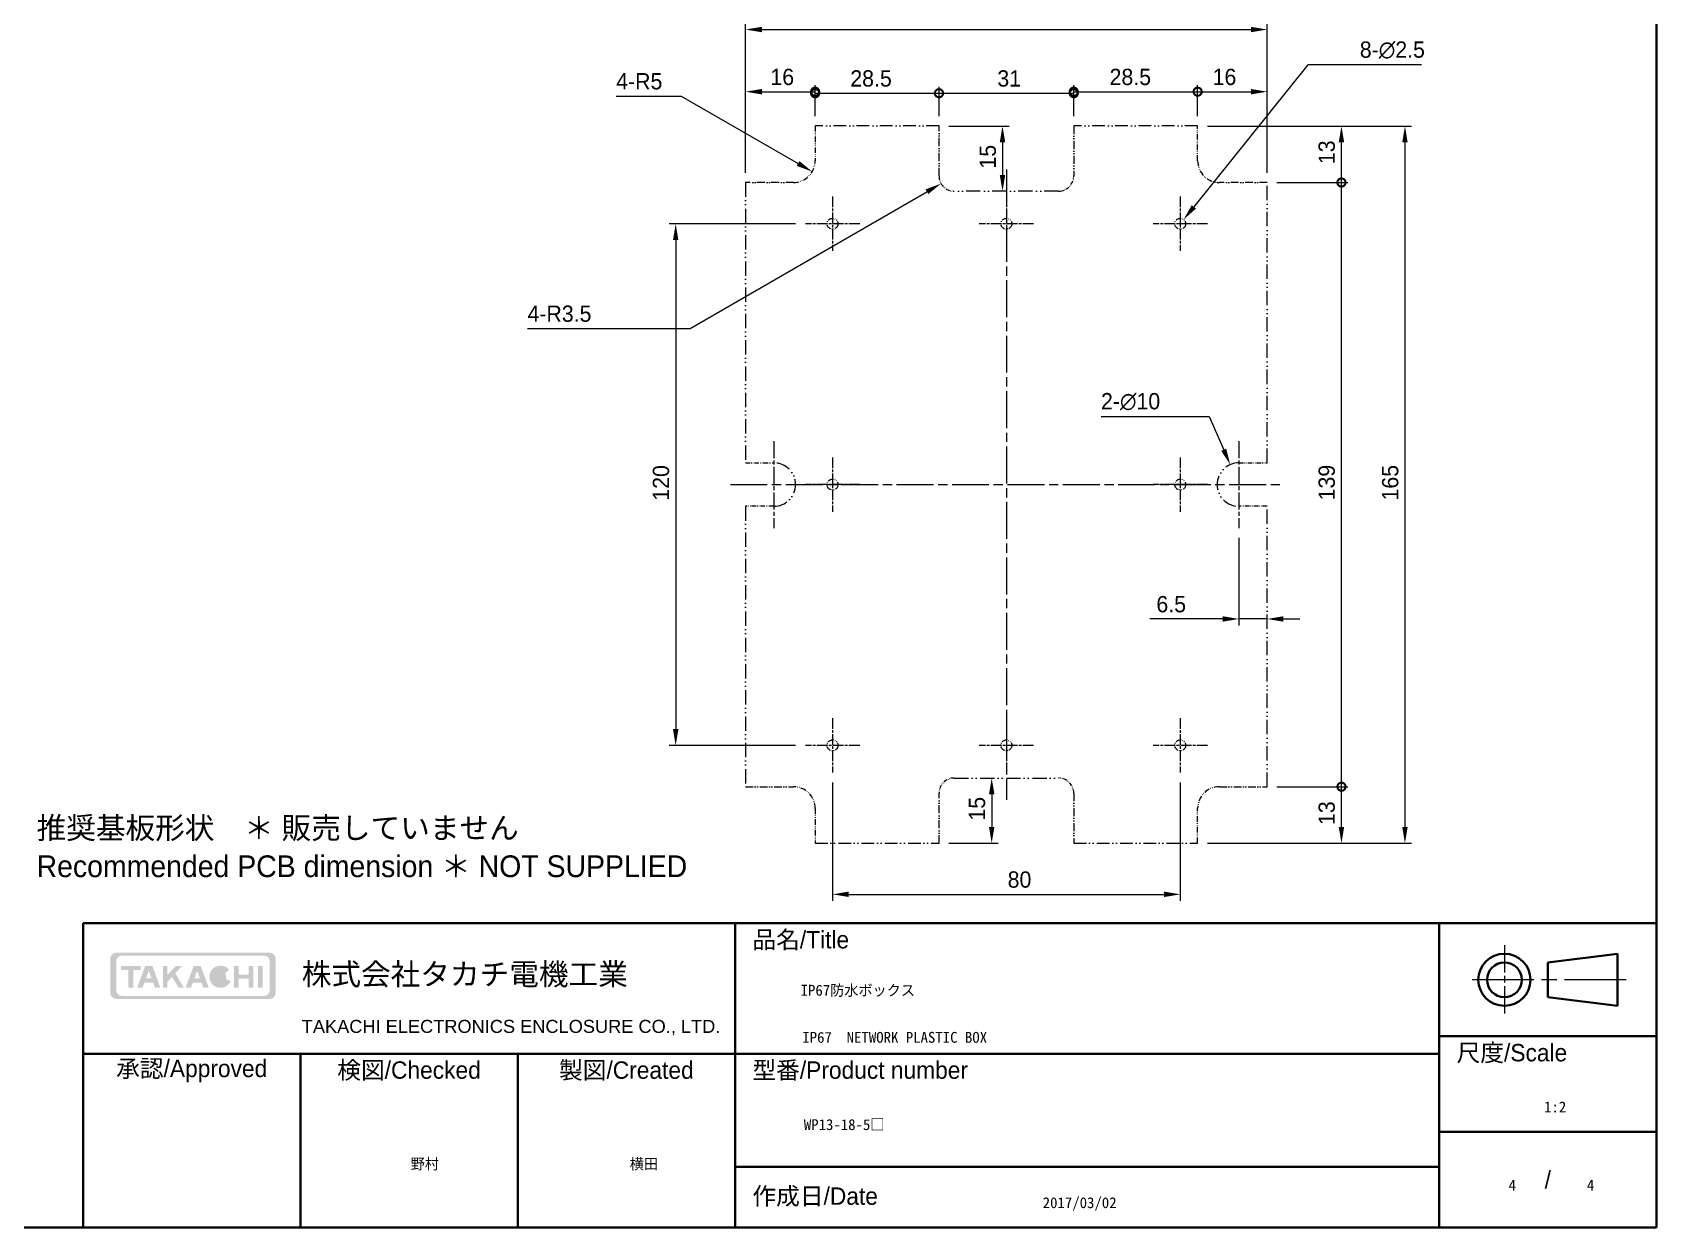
# Model space of a CAD drawing. Header units: millimetres. Extents: x 22 to 2984, y 12 to 577.
# Drawn here: x 2610.6 to 2984.2, y 12 to 286.9 of the extents above; entities that cross this region are included whole.
import ezdxf
from ezdxf.enums import TextEntityAlignment as Align

# ---------------------------------------------------------------- set-up
doc = ezdxf.new("R2018")
doc.units = ezdxf.units.MM
doc.header["$LTSCALE"] = 1.5
doc.linetypes.add('CHAIN', pattern=[0.3543, 0.2362, -0.0295, 0.0591, -0.0295])
doc.linetypes.add('DASH_DOUBLE_DOT', pattern=[0.4398, 0.24, -0.06, 0.0098, -0.06, 0.01, -0.06])
doc.layers.get('Defpoints').update_dxf_attribs({"lineweight": 25})
for name, color, linetype, lineweight in [('Border (ISO)', 7, 'Continuous', 35), ('Dimension (ISO)', 7, 'Continuous', 18), ('Symbol (ISO)', 7, 'Continuous', 18), ('Title (ISO)', 7, 'Continuous', 35), ('Visible (ISO)', 7, 'Continuous', 35)]:
    doc.layers.add(name, color=color, linetype=linetype, lineweight=lineweight)
for name, color, linetype, lineweight, true_color in [('Center Mark (ISO)', 7, 'Continuous', 18, 0x80ffff), ('Centerline (ISO)', 7, 'Continuous', 18, 0x80ffff), ('Hatch (ISO)', 1, 'Continuous', 18, 0xff0000)]:
    doc.layers.add(name, color=color, linetype=linetype, lineweight=lineweight, true_color=true_color)
doc.styles.add('Note Text (TK)', font='MS PGothic.ttf')
doc.dimstyles.new('Default - Method 1b (TK)', dxfattribs={"dimscale": 1.5, "dimtxt": 2.5, "dimasz": 2.5, "dimexe": 1, "dimexo": 1.5, "dimgap": 1, "dimtad": 1, "dimtoh": 1, "dimrnd": 1e-08, "dimdsep": 46, "dimtxsty": 'Note Text (TK)', "dimcen": 0.09, "dimdle": 5, "dimclrd": 100, "dimclre": 100, "dimclrt": 7, "dimadec": 1, "dimazin": 1, "dimtfac": 1, "dimtmove": 0, "dimatfit": 3, "dimfxl": 1, "dimtolj": 1, "dimlwd": -1, "dimlwe": -1, "dimarcsym": 0})

# ---------------------------------------------------------------- blocks, each defined once
blk = doc.blocks.new('図面枠 tk図枠')
at = {"layer": 'Border (ISO)'}
for p in [(405.5, 289), (14.5, 8)]:
    blk.add_line(p, (405.5, 8), dxfattribs=at)
blk = doc.blocks.new('表題欄 tk表題欄')
at = {"layer": 'Hatch (ISO)'}
h = blk.add_hatch(color=256, dxfattribs=at)
edge = h.paths.add_edge_path(flags=0)
edge.add_arc((95.58, 236.3), 0.596, 270, 360)
edge.add_line((96.17, 236.3), (96.17, 239.71))
edge.add_arc((95.58, 239.71), 0.596, 0, 90)
edge.add_line((95.58, 240.31), (79.14, 240.31))
edge.add_arc((79.14, 239.71), 0.596, 90, 180)
edge.add_line((78.54, 239.71), (78.54, 236.3))
edge.add_arc((79.14, 236.3), 0.596, 180, 270)
edge.add_line((79.14, 235.7), (95.58, 235.7))
edge = h.paths.add_edge_path()
edge.add_line((77.84, 239.96), (77.84, 236.05))
edge.add_arc((78.54, 236.05), 0.702, 180, 270)
edge.add_line((78.54, 235.35), (96.17, 235.35))
edge.add_arc((96.17, 236.05), 0.702, 270, 360)
edge.add_line((96.87, 236.05), (96.87, 239.96))
edge.add_arc((96.17, 239.96), 0.702, 0, 90)
edge.add_line((96.17, 240.66), (78.54, 240.66))
edge.add_arc((78.54, 239.96), 0.702, 90, 180)
for points in [[(79.07, 239.15), (79.07, 238.66), (79.92, 238.66), (79.92, 236.66), (80.51, 236.66), (80.51, 238.66), (81.36, 238.66), (81.36, 239.15)], [(85.68, 236.66), (84.94, 237.89), (84.42, 237.32), (84.42, 236.66), (83.9, 236.66), (83.9, 239.15), (84.42, 239.15), (84.42, 238.1), (85.39, 239.15), (86.11, 239.15), (85.32, 238.3), (86.3, 236.66)], [(92.09, 239.15), (92.09, 236.66), (92.61, 236.66), (92.61, 237.66), (93.77, 237.66), (93.77, 236.66), (94.29, 236.66), (94.29, 239.15), (93.77, 239.15), (93.77, 238.15), (92.61, 238.15), (92.61, 239.15)], [(94.84, 239.15), (94.84, 236.66), (95.36, 236.66), (95.36, 239.15)]]:
    blk.add_hatch(color=256, dxfattribs=at).paths.add_polyline_path(points)
h = blk.add_hatch(color=256, dxfattribs=at)
h.paths.add_polyline_path([(82.59, 237.71), (81.95, 237.71), (82.27, 238.58)], flags=0)
h.paths.add_polyline_path([(82.78, 237.2), (81.76, 237.2), (81.57, 236.66), (80.95, 236.66), (81.86, 239.15), (82.68, 239.15), (83.59, 236.66), (82.98, 236.66)])
h = blk.add_hatch(color=256, dxfattribs=at)
h.paths.add_polyline_path([(87.53, 237.71), (88.16, 237.71), (87.85, 238.58)], flags=0)
h.paths.add_polyline_path([(87.14, 236.66), (87.34, 237.2), (88.35, 237.2), (88.55, 236.66), (89.17, 236.66), (88.25, 239.15), (87.44, 239.15), (86.52, 236.66)])
h = blk.add_hatch(color=256, dxfattribs=at)
edge = h.paths.add_edge_path()
edge.add_arc((90.52, 237.9), 1.27, 38.5505, 336.582)
edge.add_line((91.69, 237.4), (91.17, 237.62))
edge.add_ellipse((90.52, 237.9), major_axis=(0, -0.8), ratio=0.867347, start_angle=124.651, end_angle=429.4109, ccw=False)
edge.add_line((91.09, 238.36), (91.52, 238.7))
at = {"layer": 'Title (ISO)'}
for p, q in [((74.71, 244.05), (255.71, 244.05)), ((74.71, 209.05), (74.71, 244.05)), ((149.71, 244.05), (149.71, 209.05)), ((230.71, 244.05), (230.71, 209.05)), ((255.71, 244.05), (255.71, 209.05)), ((243.21, 239.55), (251.21, 240.55)), ((243.21, 239.55), (243.21, 235.55)), ((251.21, 234.55), (251.21, 240.55)), ((243.21, 235.55), (251.21, 234.55)), ((230.71, 231.05), (255.71, 231.05)), ((74.71, 229.05), (230.71, 229.05)), ((99.71, 229.05), (99.71, 209.05)), ((124.71, 229.05), (124.71, 209.05)), ((230.71, 220.05), (255.71, 220.05)), ((149.71, 216.05), (230.71, 216.05)), ((255.71, 209.05), (74.71, 209.05))]:
    blk.add_line(p, q, dxfattribs=at)
at = {"layer": 'Title (ISO)', "color": 4, "linetype": 'CHAIN', "lineweight": 18, "ltscale": 8.88956, "true_color": 0x00ffff}
blk.add_line((238.21, 241.55), (238.21, 233.55), dxfattribs=at)
at = {"layer": 'Title (ISO)', "color": 4, "linetype": 'CHAIN', "lineweight": 18, "ltscale": 20.001633, "true_color": 0x00ffff}
blk.add_line((252.21, 237.55), (234.21, 237.55), dxfattribs=at)
at = {"layer": 'Title (ISO)'}
for radius in [3, 2]:
    blk.add_circle((238.21, 237.55), radius, dxfattribs=at)
at = {"layer": 'Title (ISO)', "color": 1, "true_color": 0xff0000, "char_height": 2, "line_spacing_factor": 1.5, "style": 'Note Text (TK)'}
for s, insert, attachment_point in [('\\fＭＳ Ｐゴシック|b0|i0;\\H2.0000;品名/Title', (151.71, 242.05), 4), ('\\fＭＳ Ｐゴシック|b0|i0;\\H2.0000;尺度/Scale', (232.71, 229.05), 4), ('\\fＭＳ Ｐゴシック|b0|i0;\\H2.0000;承認/Approved', (87.21, 227.05), 5), ('\\fＭＳ Ｐゴシック|b0|i0;\\H2.0000;検図/Checked', (112.21, 227.05), 5), ('\\fＭＳ Ｐゴシック|b0|i0;\\H2.0000;製図/Created', (137.21, 227.05), 5), ('\\fＭＳ Ｐゴシック|b0|i0;\\H2.0000;型番/Product number', (151.71, 227.05), 4), ('\\fＭＳ Ｐゴシック|b0|i0;\\H2.0000;作成日/Date', (151.71, 212.55), 4)]:
    blk.add_mtext(s, dxfattribs=dict(at, insert=insert, attachment_point=attachment_point))
at = {"layer": 'Title (ISO)', "color": 7, "line_spacing_factor": 1.5, "style": 'Note Text (TK)'}
for s, insert, char_height, attachment_point in [('株式会社タカチ電機工業', (99.87, 238.05), 2.5, 4), ('\\fArial|b0|i0;\\H1.4986;TAKACHI ELECTRONICS ENCLOSURE CO., LTD.', (99.87, 232.05), 1.4986, 4), ('\\fＭＳ Ｐゴシック|b0|i0;\\H2.0000;/', (243.21, 214.55), 2, 5)]:
    blk.add_mtext(s, dxfattribs=dict(at, insert=insert, char_height=char_height, attachment_point=attachment_point))
at = {"layer": 'Title (ISO)', "color": 7, "lineweight": 30, "flags": 104}
for tag, height, p in [('<品名>', 2.5, (157.58, 236.95)), ('<Title>', 2, (157.45, 231.55)), ('<型番>', 3, (157.67, 221.49))]:
    blk.add_attdef(tag, text='', height=height, dxfattribs=at).set_placement(p, align=Align.MIDDLE_LEFT)
for tag, p in [('<尺度>', (243.11, 223.55)), ('<承認>', (87.21, 217.05)), ('<検図>', (112.22, 217)), ('<製図>', (137.41, 217)), ('<ページ_No.>', (238.86, 214.55)), ('<総ページ数>', (247.7, 214.55)), ('作成日', (184.71, 212.53))]:
    blk.add_attdef(tag, text='', height=2.5, dxfattribs=at).set_placement(p, align=Align.MIDDLE_CENTER)
blk = doc.blocks.new('_DotSmall')
at = {"color": 0, "linetype": 'ByBlock', "const_width": 0.5}
blk.add_lwpolyline([(-0.0625, 0, 1), (0.0625, 0, 1)], format="xyb", close=True, dxfattribs=at)
blk = doc.blocks.new('*D88')
at = {"layer": 'Defpoints', "color": 0, "transparency": 16777216}
for p in [(2790.68, 273.3), (2790.68, 265.41), (2774.68, 252.41)]:
    blk.add_point(p, dxfattribs=at)
at = {"layer": 'Dimension (ISO)', "color": 100, "transparency": 16777216}
for p, q in [((2774.68, 254.66), (2774.68, 274.8)), ((2778.43, 273.3), (2790.68, 273.3)), ((2790.68, 267.66), (2790.68, 274.8))]:
    blk.add_line(p, q, dxfattribs=at)
blk.add_solid([(2778.43, 273.93), (2778.43, 272.68), (2774.68, 273.3)], dxfattribs=at)
at = {"layer": 'Dimension (ISO)', "color": 100, "transparency": 16777216, "xscale": 3.75, "yscale": 3.75, "zscale": 3.75}
blk.add_blockref('_DotSmall', (2790.68, 273.3), dxfattribs=at)
at = {"layer": 'Dimension (ISO)', "color": 7, "transparency": 16777216, "insert": (2780.39, 276.68), "char_height": 3.75, "attachment_point": 4, "style": 'Note Text (TK)'}
blk.add_mtext('\\A1;16', dxfattribs=at)
blk = doc.blocks.new('*D89')
at = {"layer": 'Defpoints', "color": 0, "transparency": 16777216}
for p in [(2819.18, 272.95), (2790.68, 265.41), (2819.18, 265.41)]:
    blk.add_point(p, dxfattribs=at)
at = {"layer": 'Dimension (ISO)', "color": 100, "transparency": 16777216}
for p, q in [((2790.68, 267.66), (2790.68, 274.45)), ((2790.68, 272.95), (2819.18, 272.95)), ((2819.18, 267.66), (2819.18, 274.45))]:
    blk.add_line(p, q, dxfattribs=at)
at = {"layer": 'Dimension (ISO)', "color": 100, "transparency": 16777216, "xscale": 3.75, "yscale": 3.75, "zscale": 3.75, "rotation": 180}
blk.add_blockref('_DotSmall', (2790.68, 272.95), dxfattribs=at)
at = {"layer": 'Dimension (ISO)', "color": 100, "transparency": 16777216, "xscale": 3.75, "yscale": 3.75, "zscale": 3.75}
blk.add_blockref('_DotSmall', (2819.18, 272.95), dxfattribs=at)
at = {"layer": 'Dimension (ISO)', "color": 7, "transparency": 16777216, "insert": (2798.77, 276.33), "char_height": 3.75, "attachment_point": 4, "style": 'Note Text (TK)'}
blk.add_mtext('\\A1;28.5', dxfattribs=at)
blk = doc.blocks.new('*D90')
at = {"layer": 'Defpoints', "color": 0, "transparency": 16777216}
for p in [(2850.18, 272.95), (2819.18, 265.41), (2850.18, 265.41)]:
    blk.add_point(p, dxfattribs=at)
at = {"layer": 'Dimension (ISO)', "color": 100, "transparency": 16777216}
for p, q in [((2819.18, 267.66), (2819.18, 274.45)), ((2819.18, 272.95), (2850.18, 272.95)), ((2850.18, 267.66), (2850.18, 274.45))]:
    blk.add_line(p, q, dxfattribs=at)
at = {"layer": 'Dimension (ISO)', "color": 100, "transparency": 16777216, "xscale": 3.75, "yscale": 3.75, "zscale": 3.75, "rotation": 180}
blk.add_blockref('_DotSmall', (2819.18, 272.95), dxfattribs=at)
at = {"layer": 'Dimension (ISO)', "color": 100, "transparency": 16777216, "xscale": 3.75, "yscale": 3.75, "zscale": 3.75}
blk.add_blockref('_DotSmall', (2850.18, 272.95), dxfattribs=at)
at = {"layer": 'Dimension (ISO)', "color": 7, "transparency": 16777216, "insert": (2832.6, 276.33), "char_height": 3.75, "attachment_point": 4, "style": 'Note Text (TK)'}
blk.add_mtext('\\A1;31', dxfattribs=at)
blk = doc.blocks.new('*D91')
at = {"layer": 'Defpoints', "color": 0, "transparency": 16777216}
for p in [(2878.68, 273.3), (2850.18, 265.41), (2878.68, 265.41)]:
    blk.add_point(p, dxfattribs=at)
at = {"layer": 'Dimension (ISO)', "color": 100, "transparency": 16777216}
for p, q in [((2850.18, 267.66), (2850.18, 274.8)), ((2850.18, 273.3), (2878.68, 273.3)), ((2878.68, 267.66), (2878.68, 274.8))]:
    blk.add_line(p, q, dxfattribs=at)
at = {"layer": 'Dimension (ISO)', "color": 100, "transparency": 16777216, "xscale": 3.75, "yscale": 3.75, "zscale": 3.75, "rotation": 180}
blk.add_blockref('_DotSmall', (2850.18, 273.3), dxfattribs=at)
at = {"layer": 'Dimension (ISO)', "color": 100, "transparency": 16777216, "xscale": 3.75, "yscale": 3.75, "zscale": 3.75}
blk.add_blockref('_DotSmall', (2878.68, 273.3), dxfattribs=at)
at = {"layer": 'Dimension (ISO)', "color": 7, "transparency": 16777216, "insert": (2858.42, 276.68), "char_height": 3.75, "attachment_point": 4, "style": 'Note Text (TK)'}
blk.add_mtext('\\A1;28.5', dxfattribs=at)
blk = doc.blocks.new('*D92')
at = {"layer": 'Defpoints', "color": 0, "transparency": 16777216}
for p in [(2894.68, 273.3), (2878.68, 265.41), (2894.68, 252.41)]:
    blk.add_point(p, dxfattribs=at)
at = {"layer": 'Dimension (ISO)', "color": 100, "transparency": 16777216}
for p, q in [((2878.68, 267.66), (2878.68, 274.8)), ((2878.68, 273.3), (2890.93, 273.3)), ((2894.68, 254.66), (2894.68, 274.8))]:
    blk.add_line(p, q, dxfattribs=at)
blk.add_solid([(2890.93, 273.93), (2890.93, 272.68), (2894.68, 273.3)], dxfattribs=at)
at = {"layer": 'Dimension (ISO)', "color": 100, "transparency": 16777216, "xscale": 3.75, "yscale": 3.75, "zscale": 3.75, "rotation": 180}
blk.add_blockref('_DotSmall', (2878.68, 273.3), dxfattribs=at)
at = {"layer": 'Dimension (ISO)', "color": 7, "transparency": 16777216, "insert": (2882.13, 276.68), "char_height": 3.75, "attachment_point": 4, "style": 'Note Text (TK)'}
blk.add_mtext('\\A1;16', dxfattribs=at)
blk = doc.blocks.new('*D93')
at = {"layer": 'Defpoints', "color": 0, "transparency": 16777216}
for p in [(2894.68, 287.6), (2774.68, 252.41), (2894.68, 252.41)]:
    blk.add_point(p, dxfattribs=at)
at = {"layer": 'Dimension (ISO)', "color": 100, "transparency": 16777216}
for p, q in [((2774.68, 254.66), (2774.68, 289.1)), ((2894.68, 254.66), (2894.68, 289.1)), ((2778.43, 287.6), (2890.93, 287.6))]:
    blk.add_line(p, q, dxfattribs=at)
for points in [[(2778.43, 288.23), (2778.43, 286.98), (2774.68, 287.6)], [(2890.93, 288.23), (2890.93, 286.98), (2894.68, 287.6)]]:
    blk.add_solid(points, dxfattribs=at)
at = {"layer": 'Dimension (ISO)', "color": 7, "transparency": 16777216, "insert": (2830.97, 290.98), "char_height": 3.75, "attachment_point": 4, "style": 'Note Text (TK)'}
blk.add_mtext('\\A1;120', dxfattribs=at)
blk = doc.blocks.new('*D94')
at = {"layer": 'Defpoints', "color": 0, "transparency": 16777216}
for p in [(2819.18, 265.41), (2833.79, 250.41), (2833.79, 250.41)]:
    blk.add_point(p, dxfattribs=at)
at = {"layer": 'Dimension (ISO)', "color": 100, "transparency": 16777216}
for p, q in [((2821.43, 265.41), (2835.29, 265.41)), ((2833.79, 261.66), (2833.79, 254.16))]:
    blk.add_line(p, q, dxfattribs=at)
for points in [[(2833.16, 261.66), (2834.41, 261.66), (2833.79, 265.41)], [(2833.16, 254.16), (2834.41, 254.16), (2833.79, 250.41)]]:
    blk.add_solid(points, dxfattribs=at)
at = {"layer": 'Dimension (ISO)', "color": 7, "transparency": 16777216, "insert": (2830.41, 255.61), "char_height": 3.75, "attachment_point": 4, "rotation": 90, "style": 'Note Text (TK)'}
blk.add_mtext('\\A1;15', dxfattribs=at)
blk = doc.blocks.new('*D95')
at = {"layer": 'Defpoints', "color": 0, "transparency": 16777216}
for p in [(2894.68, 113.41), (2911.77, 113.41), (2878.68, 100.41)]:
    blk.add_point(p, dxfattribs=at)
at = {"layer": 'Dimension (ISO)', "color": 100, "transparency": 16777216}
for p, q in [((2896.93, 113.41), (2913.27, 113.41)), ((2911.77, 104.16), (2911.77, 113.41)), ((2880.93, 100.41), (2913.27, 100.41))]:
    blk.add_line(p, q, dxfattribs=at)
blk.add_solid([(2911.14, 104.16), (2912.39, 104.16), (2911.77, 100.41)], dxfattribs=at)
at = {"layer": 'Dimension (ISO)', "color": 100, "transparency": 16777216, "xscale": 3.75, "yscale": 3.75, "zscale": 3.75, "rotation": 90}
blk.add_blockref('_DotSmall', (2911.77, 113.41), dxfattribs=at)
at = {"layer": 'Dimension (ISO)', "color": 7, "transparency": 16777216, "insert": (2908.39, 104.59), "char_height": 3.75, "attachment_point": 4, "rotation": 90, "style": 'Note Text (TK)'}
blk.add_mtext('\\A1;13', dxfattribs=at)
blk = doc.blocks.new('*D96')
at = {"layer": 'Defpoints', "color": 0, "transparency": 16777216}
for p in [(2878.68, 265.41), (2911.77, 265.41), (2894.68, 252.41)]:
    blk.add_point(p, dxfattribs=at)
at = {"layer": 'Dimension (ISO)', "color": 100, "transparency": 16777216}
for p, q in [((2880.93, 265.41), (2913.27, 265.41)), ((2911.77, 252.41), (2911.77, 261.66)), ((2896.93, 252.41), (2913.27, 252.41))]:
    blk.add_line(p, q, dxfattribs=at)
blk.add_solid([(2911.14, 261.66), (2912.39, 261.66), (2911.77, 265.41)], dxfattribs=at)
at = {"layer": 'Dimension (ISO)', "color": 100, "transparency": 16777216, "xscale": 3.75, "yscale": 3.75, "zscale": 3.75, "rotation": 270}
blk.add_blockref('_DotSmall', (2911.77, 252.41), dxfattribs=at)
at = {"layer": 'Dimension (ISO)', "color": 7, "transparency": 16777216, "insert": (2908.39, 256.63), "char_height": 3.75, "attachment_point": 4, "rotation": 90, "style": 'Note Text (TK)'}
blk.add_mtext('\\A1;13', dxfattribs=at)
blk = doc.blocks.new('*D97')
at = {"layer": 'Defpoints', "color": 0, "transparency": 16777216}
for p in [(2894.68, 252.41), (2911.77, 252.41), (2894.68, 113.41)]:
    blk.add_point(p, dxfattribs=at)
at = {"layer": 'Dimension (ISO)', "color": 100, "transparency": 16777216}
for p, q in [((2896.93, 252.41), (2913.27, 252.41)), ((2911.77, 113.41), (2911.77, 252.41)), ((2896.93, 113.41), (2913.27, 113.41))]:
    blk.add_line(p, q, dxfattribs=at)
at = {"layer": 'Dimension (ISO)', "color": 100, "transparency": 16777216, "xscale": 3.75, "yscale": 3.75, "zscale": 3.75}
for p, rotation in [((2911.77, 252.41), 90), ((2911.77, 113.41), 270)]:
    blk.add_blockref('_DotSmall', p, dxfattribs=dict(at, rotation=rotation))
at = {"layer": 'Dimension (ISO)', "color": 7, "transparency": 16777216, "insert": (2908.39, 179.28), "char_height": 3.75, "attachment_point": 4, "rotation": 90, "style": 'Note Text (TK)'}
blk.add_mtext('\\A1;139', dxfattribs=at)
blk = doc.blocks.new('*D98')
at = {"layer": 'Defpoints', "color": 0, "transparency": 16777216}
for p in [(2878.68, 265.41), (2878.68, 100.41), (2926.37, 100.41)]:
    blk.add_point(p, dxfattribs=at)
at = {"layer": 'Dimension (ISO)', "color": 100, "transparency": 16777216}
for p, q in [((2880.93, 265.41), (2927.87, 265.41)), ((2926.37, 261.66), (2926.37, 104.16)), ((2880.93, 100.41), (2927.87, 100.41))]:
    blk.add_line(p, q, dxfattribs=at)
for points in [[(2925.75, 261.66), (2927, 261.66), (2926.37, 265.41)], [(2925.75, 104.16), (2927, 104.16), (2926.37, 100.41)]]:
    blk.add_solid(points, dxfattribs=at)
at = {"layer": 'Dimension (ISO)', "color": 7, "transparency": 16777216, "insert": (2923, 179.25), "char_height": 3.75, "attachment_point": 4, "rotation": 90, "style": 'Note Text (TK)'}
blk.add_mtext('\\A1;165', dxfattribs=at)
blk = doc.blocks.new('*D99')
at = {"layer": 'Defpoints', "color": 0, "transparency": 16777216}
for p in [(2894.68, 177.91), (2888.18, 172.91), (2888.18, 152)]:
    blk.add_point(p, dxfattribs=at)
at = {"layer": 'Dimension (ISO)', "color": 100, "transparency": 16777216}
for p, q in [((2888.18, 170.66), (2888.18, 150.5)), ((2884.43, 152), (2867.69, 152)), ((2894.68, 152), (2888.18, 152)), ((2898.43, 152), (2902.18, 152))]:
    blk.add_line(p, q, dxfattribs=at)
for points in [[(2884.43, 152.63), (2884.43, 151.38), (2888.18, 152)], [(2898.43, 152.63), (2898.43, 151.38), (2894.68, 152)]]:
    blk.add_solid(points, dxfattribs=at)
at = {"layer": 'Dimension (ISO)', "color": 7, "transparency": 16777216, "insert": (2869.19, 155.38), "char_height": 3.75, "attachment_point": 4, "style": 'Note Text (TK)'}
blk.add_mtext('\\A1;6.5', dxfattribs=at)
blk = doc.blocks.new('*D100')
at = {"layer": 'Defpoints', "color": 0, "transparency": 16777216}
for p in [(2886.18, 187.5), (2890.18, 178.33)]:
    blk.add_point(p, dxfattribs=at)
at = {"layer": 'Dimension (ISO)', "color": 100, "transparency": 16777216}
for p, q in [((2856.45, 198.6), (2881.32, 198.6)), ((2881.32, 198.6), (2884.67, 190.93)), ((2888.04, 182.91), (2888.31, 182.91)), ((2888.18, 182.78), (2888.18, 183.05))]:
    blk.add_line(p, q, dxfattribs=at)
blk.add_solid([(2885.25, 191.18), (2884.1, 190.68), (2886.18, 187.5)], dxfattribs=at)
at = {"layer": 'Dimension (ISO)', "color": 7, "transparency": 16777216, "insert": (2856.45, 201.98), "char_height": 3.75, "attachment_point": 4, "style": 'Note Text (TK)'}
blk.add_mtext('\\A1;2-∅10', dxfattribs=at)
blk = doc.blocks.new('*D101')
at = {"layer": 'Defpoints', "color": 0, "transparency": 16777216}
for p in [(2794.68, 116.66), (2874.68, 116.66), (2874.68, 88.65)]:
    blk.add_point(p, dxfattribs=at)
at = {"layer": 'Dimension (ISO)', "color": 100, "transparency": 16777216}
for p, q in [((2794.68, 114.41), (2794.68, 87.15)), ((2874.68, 114.41), (2874.68, 87.15)), ((2798.43, 88.65), (2870.93, 88.65))]:
    blk.add_line(p, q, dxfattribs=at)
for points in [[(2798.43, 89.28), (2798.43, 88.03), (2794.68, 88.65)], [(2870.93, 89.28), (2870.93, 88.03), (2874.68, 88.65)]]:
    blk.add_solid(points, dxfattribs=at)
at = {"layer": 'Dimension (ISO)', "color": 7, "transparency": 16777216, "insert": (2834.97, 92.03), "char_height": 3.75, "attachment_point": 4, "style": 'Note Text (TK)'}
blk.add_mtext('\\A1;80', dxfattribs=at)
blk = doc.blocks.new('*D102')
at = {"layer": 'Defpoints', "color": 0, "transparency": 16777216}
for p in [(2788.43, 242.91), (2758.6, 122.91), (2788.43, 122.91)]:
    blk.add_point(p, dxfattribs=at)
at = {"layer": 'Dimension (ISO)', "color": 100, "transparency": 16777216}
for p, q in [((2786.18, 242.91), (2757.1, 242.91)), ((2758.6, 239.16), (2758.6, 126.66)), ((2786.18, 122.91), (2757.1, 122.91))]:
    blk.add_line(p, q, dxfattribs=at)
for points in [[(2757.98, 239.16), (2759.23, 239.16), (2758.6, 242.91)], [(2757.98, 126.66), (2759.23, 126.66), (2758.6, 122.91)]]:
    blk.add_solid(points, dxfattribs=at)
at = {"layer": 'Dimension (ISO)', "color": 7, "transparency": 16777216, "insert": (2755.23, 179.21), "char_height": 3.75, "attachment_point": 4, "rotation": 90, "style": 'Note Text (TK)'}
blk.add_mtext('\\A1;120', dxfattribs=at)
blk = doc.blocks.new('*D103')
at = {"layer": 'Defpoints', "color": 0, "transparency": 16777216}
for p in [(2831.3, 115.41), (2819.18, 100.41), (2831.3, 100.41)]:
    blk.add_point(p, dxfattribs=at)
at = {"layer": 'Dimension (ISO)', "color": 100, "transparency": 16777216}
for p, q in [((2831.3, 111.66), (2831.3, 104.16)), ((2821.43, 100.41), (2832.8, 100.41))]:
    blk.add_line(p, q, dxfattribs=at)
for points in [[(2830.68, 111.66), (2831.93, 111.66), (2831.3, 115.41)], [(2830.68, 104.16), (2831.93, 104.16), (2831.3, 100.41)]]:
    blk.add_solid(points, dxfattribs=at)
at = {"layer": 'Dimension (ISO)', "color": 7, "transparency": 16777216, "insert": (2827.93, 105.61), "char_height": 3.75, "attachment_point": 4, "rotation": 90, "style": 'Note Text (TK)'}
blk.add_mtext('\\A1;15', dxfattribs=at)
blk = doc.blocks.new('*D104')
at = {"layer": 'Defpoints', "color": 0, "transparency": 16777216}
for p in [(2875.46, 243.89), (2873.9, 241.94)]:
    blk.add_point(p, dxfattribs=at)
at = {"layer": 'Dimension (ISO)', "color": 100, "transparency": 16777216}
for p, q in [((2904.05, 279.5), (2877.81, 246.81)), ((2930.2, 279.5), (2904.05, 279.5)), ((2874.54, 242.91), (2874.81, 242.91)), ((2874.68, 242.78), (2874.68, 243.05))]:
    blk.add_line(p, q, dxfattribs=at)
blk.add_solid([(2877.32, 247.2), (2878.3, 246.42), (2875.46, 243.89)], dxfattribs=at)
at = {"layer": 'Dimension (ISO)', "color": 7, "transparency": 16777216, "insert": (2915.99, 282.87), "char_height": 3.75, "attachment_point": 4, "style": 'Note Text (TK)'}
blk.add_mtext('\\A1;8-∅2.5', dxfattribs=at)
blk = doc.blocks.new('*D105')
at = {"layer": 'Defpoints', "color": 0, "transparency": 16777216}
for p in [(2785.68, 257.41), (2790.01, 254.91)]:
    blk.add_point(p, dxfattribs=at)
at = {"layer": 'Dimension (ISO)', "color": 100, "transparency": 16777216}
for p, q in [((2744.9, 272.31), (2759.88, 272.31)), ((2759.88, 272.31), (2786.76, 256.79))]:
    blk.add_line(p, q, dxfattribs=at)
blk.add_solid([(2787.07, 257.33), (2786.45, 256.25), (2790.01, 254.91)], dxfattribs=at)
at = {"layer": 'Dimension (ISO)', "color": 7, "transparency": 16777216, "insert": (2744.9, 275.68), "char_height": 3.75, "attachment_point": 4, "style": 'Note Text (TK)'}
blk.add_mtext('\\A1;4-R5', dxfattribs=at)
blk = doc.blocks.new('*D106')
at = {"layer": 'Defpoints', "color": 0, "transparency": 16777216}
for p in [(2819.65, 252.16), (2822.68, 253.91)]:
    blk.add_point(p, dxfattribs=at)
at = {"layer": 'Dimension (ISO)', "color": 100, "transparency": 16777216}
for p, q in [((2761.92, 218.84), (2816.4, 250.29)), ((2724.5, 218.84), (2761.92, 218.84))]:
    blk.add_line(p, q, dxfattribs=at)
blk.add_solid([(2816.09, 250.83), (2816.71, 249.75), (2819.65, 252.16)], dxfattribs=at)
at = {"layer": 'Dimension (ISO)', "color": 7, "transparency": 16777216, "insert": (2724.5, 222.21), "char_height": 3.75, "attachment_point": 4, "style": 'Note Text (TK)'}
blk.add_mtext('\\A1;4-R3.5', dxfattribs=at)

msp = doc.modelspace()

# ---------------------------------------------------------------- linework, layer by layer
at = {"layer": 'Center Mark (ISO)', "linetype": 'CHAIN', "ltscale": 6.944946}
for p, q in [((2794.67867, 249.16393), (2794.67867, 236.66393)), ((2834.67867, 249.16393), (2834.67867, 236.66393)), ((2874.67867, 249.16393), (2874.67867, 236.66393)), ((2800.92867, 242.91393), (2788.42867, 242.91393)), ((2840.92867, 242.91393), (2828.42867, 242.91393)), ((2880.92867, 242.91393), (2868.42867, 242.91393)), ((2794.67867, 189.16393), (2794.67867, 176.66393)), ((2874.67867, 189.16393), (2874.67867, 176.66393)), ((2800.92867, 182.91393), (2788.42867, 182.91393)), ((2880.92867, 182.91393), (2868.42867, 182.91393)), ((2794.67867, 129.16393), (2794.67867, 116.66393)), ((2834.67867, 129.16393), (2834.67867, 116.66393)), ((2874.67867, 129.16393), (2874.67867, 116.66393)), ((2800.92867, 122.91393), (2788.42867, 122.91393)), ((2840.92867, 122.91393), (2828.42867, 122.91393)), ((2880.92867, 122.91393), (2868.42867, 122.91393))]:
    msp.add_line(p, q, dxfattribs=at)
at = {"layer": 'Center Mark (ISO)', "linetype": 'CHAIN', "ltscale": 11.111974}
for p, q in [((2781.17867, 192.91393), (2781.17867, 172.91393)), ((2888.17867, 192.91393), (2888.17867, 172.91393))]:
    msp.add_line(p, q, dxfattribs=at)
at = {"layer": 'Centerline (ISO)', "linetype": 'CHAIN', "ltscale": 23.990969}
for p, q in [((2834.67867, 255.41393), (2834.67867, 110.41393)), ((2771.17867, 182.91393), (2898.17867, 182.91393))]:
    msp.add_line(p, q, dxfattribs=at)
at = {"layer": 'Visible (ISO)', "linetype": 'DASH_DOUBLE_DOT', "lineweight": 18, "ltscale": 8.100273}
for p, q in [((2819.17867, 265.41393), (2790.67867, 265.41393)), ((2878.67867, 265.41393), (2850.17867, 265.41393)), ((2790.67867, 100.41393), (2819.17867, 100.41393)), ((2850.17867, 100.41393), (2878.67867, 100.41393))]:
    msp.add_line(p, q, dxfattribs=at)
at = {"layer": 'Visible (ISO)', "linetype": 'DASH_DOUBLE_DOT', "lineweight": 18, "ltscale": 3.580626}
for p, q in [((2790.67867, 265.41393), (2790.67867, 257.41393)), ((2878.67867, 257.41393), (2878.67867, 265.41393)), ((2790.67867, 108.41393), (2790.67867, 100.41393)), ((2878.67867, 100.41393), (2878.67867, 108.41393))]:
    msp.add_line(p, q, dxfattribs=at)
at = {"layer": 'Visible (ISO)', "linetype": 'DASH_DOUBLE_DOT', "lineweight": 18, "ltscale": 5.147193}
for p, q in [((2819.17867, 253.91393), (2819.17867, 265.41393)), ((2850.17867, 265.41393), (2850.17867, 253.91393)), ((2819.17867, 100.41393), (2819.17867, 111.91393)), ((2850.17867, 111.91393), (2850.17867, 100.41393))]:
    msp.add_line(p, q, dxfattribs=at)
at = {"layer": 'Visible (ISO)', "linetype": 'DASH_DOUBLE_DOT', "lineweight": 18, "ltscale": 9.166099}
for p, q in [((2774.67867, 252.41393), (2774.67867, 187.91393)), ((2894.67867, 187.91393), (2894.67867, 252.41393)), ((2774.67867, 177.91393), (2774.67867, 113.41393)), ((2894.67867, 113.41393), (2894.67867, 177.91393))]:
    msp.add_line(p, q, dxfattribs=at)
at = {"layer": 'Visible (ISO)', "linetype": 'DASH_DOUBLE_DOT', "lineweight": 18, "ltscale": 4.923398}
for p, q in [((2785.67867, 252.41393), (2774.67867, 252.41393)), ((2894.67867, 252.41393), (2883.67867, 252.41393)), ((2774.67867, 113.41393), (2785.67867, 113.41393)), ((2883.67867, 113.41393), (2894.67867, 113.41393))]:
    msp.add_line(p, q, dxfattribs=at)
at = {"layer": 'Visible (ISO)', "linetype": 'DASH_DOUBLE_DOT', "lineweight": 18, "ltscale": 9.095043}
for p, q in [((2846.67867, 250.41393), (2822.67867, 250.41393)), ((2822.67867, 115.41393), (2846.67867, 115.41393))]:
    msp.add_line(p, q, dxfattribs=at)
at = {"layer": 'Visible (ISO)', "linetype": 'DASH_DOUBLE_DOT', "lineweight": 18, "ltscale": 2.90924}
for p, q in [((2774.67867, 187.91393), (2781.17867, 187.91393)), ((2888.17867, 187.91393), (2894.67867, 187.91393)), ((2781.17867, 177.91393), (2774.67867, 177.91393)), ((2894.67867, 177.91393), (2888.17867, 177.91393))]:
    msp.add_line(p, q, dxfattribs=at)
at = {"layer": 'Visible (ISO)', "linetype": 'DASH_DOUBLE_DOT', "lineweight": 18, "ltscale": 3.515269}
for centre in [(2794.67867, 242.91393), (2834.67867, 242.91393), (2874.67867, 242.91393), (2794.67867, 182.91393), (2874.67867, 182.91393), (2794.67867, 122.91393), (2834.67867, 122.91393), (2874.67867, 122.91393)]:
    msp.add_circle(centre, 1.25, dxfattribs=at)
for centre, start, end in [((2785.67867, 257.41393), 270, 0), ((2883.67867, 257.41393), 180, 270), ((2785.67867, 108.41393), 0, 90), ((2883.67867, 108.41393), 90, 180)]:
    msp.add_arc(centre, 5, start, end, dxfattribs=at)
at = {"layer": 'Visible (ISO)', "linetype": 'DASH_DOUBLE_DOT', "lineweight": 18, "ltscale": 2.460659}
for centre, start, end in [((2822.67867, 253.91393), 180, 270), ((2846.67867, 253.91393), 270, 0), ((2822.67867, 111.91393), 90, 180), ((2846.67867, 111.91393), 0, 90)]:
    msp.add_arc(centre, 3.5, start, end, dxfattribs=at)
at = {"layer": 'Visible (ISO)', "linetype": 'DASH_DOUBLE_DOT', "lineweight": 18, "ltscale": 8.929038}
for centre, start, end in [((2781.17867, 182.91393), 270, 90), ((2888.17867, 182.91393), 90, 270)]:
    msp.add_arc(centre, 5, start, end, dxfattribs=at)

# ---------------------------------------------------------------- block references
at = {"xscale": 2, "yscale": 2, "zscale": 2}
msp.add_blockref('図面枠 tk図枠', (2173.25, -4), dxfattribs=at)
ref = msp.add_blockref('表題欄 tk表題欄', (2472.83235, -406.10548), dxfattribs=dict(xscale=2, yscale=2, zscale=2))
lines = msp.add_mtext('IP67防水ボックス', dxfattribs={"layer": 'Title (ISO)', "color": 7, "insert": (2787.34289, 67.83354), "char_height": 2.5, "attachment_point": 1, "line_spacing_factor": 1.5})
ref.add_attrib('<品名>', '', (2787.34289, 67.83354), dxfattribs={"flags": 104}).embed_mtext(lines)
lines = msp.add_mtext('WP13-18-5□', dxfattribs={"layer": 'Title (ISO)', "color": 7, "insert": (2788.0795, 36.92161), "char_height": 2.5, "attachment_point": 1, "line_spacing_factor": 1.5})
ref.add_attrib('<型番>', '', (2788.0795, 36.92161), dxfattribs={"flags": 104}).embed_mtext(lines)
lines = msp.add_mtext('1:2', dxfattribs={"layer": 'Title (ISO)', "color": 7, "insert": (2958.37498, 40.98977), "char_height": 2.5, "attachment_point": 1, "line_spacing_factor": 1.5})
ref.add_attrib('<尺度>', '', (2958.37498, 40.98977), dxfattribs={"flags": 104}).embed_mtext(lines)
lines = msp.add_mtext('2017/03/02', dxfattribs={"layer": 'Title (ISO)', "color": 7, "insert": (2843.03414, 18.95909), "char_height": 2.5, "attachment_point": 1, "line_spacing_factor": 1.5})
ref.add_attrib('作成日', '', (2843.03414, 18.95909), dxfattribs={"flags": 104}).embed_mtext(lines)
lines = msp.add_mtext('野村', dxfattribs={"layer": 'Title (ISO)', "color": 7, "insert": (2697.64403, 27.90057), "char_height": 2.5, "attachment_point": 1, "line_spacing_factor": 1.5})
ref.add_attrib('<検図>', '', (2697.64403, 27.90057), dxfattribs={"flags": 104}).embed_mtext(lines)
lines = msp.add_mtext('横田', dxfattribs={"layer": 'Title (ISO)', "color": 7, "insert": (2748.02755, 27.88637), "char_height": 2.5, "attachment_point": 1, "line_spacing_factor": 1.5})
ref.add_attrib('<製図>', '', (2748.02755, 27.88637), dxfattribs={"flags": 104}).embed_mtext(lines)
lines = msp.add_mtext('IP67  NETWORK PLASTIC BOX', dxfattribs={"layer": 'Title (ISO)', "color": 7, "insert": (2787.72885, 56.99864), "char_height": 2.5, "attachment_point": 1, "line_spacing_factor": 1.5})
ref.add_attrib('<Title>', '', (2787.72885, 56.99864), dxfattribs={"flags": 104}).embed_mtext(lines)
lines = msp.add_mtext('4', dxfattribs={"layer": 'Title (ISO)', "color": 7, "insert": (2950.2361, 23), "char_height": 2.5, "attachment_point": 1, "line_spacing_factor": 1.5})
ref.add_attrib('<ページ_No.>', '', (2950.2361, 23), dxfattribs={"flags": 104}).embed_mtext(lines)
lines = msp.add_mtext('4', dxfattribs={"layer": 'Title (ISO)', "color": 7, "insert": (2968.2361, 23), "char_height": 2.5, "attachment_point": 1, "line_spacing_factor": 1.5})
ref.add_attrib('<総ページ数>', '', (2968.2361, 23), dxfattribs={"flags": 104}).embed_mtext(lines)

# ---------------------------------------------------------------- texts
at = {"layer": 'Symbol (ISO)', "color": 7, "insert": (2611.56675, 99.4884), "char_height": 5, "width": 163.6751235, "attachment_point": 4, "line_spacing_factor": 1.058182, "style": 'Note Text (TK)'}
msp.add_mtext('{推奨基板形状\u3000＊ 販売していません\\PRecommended PCB dimension ＊ NOT SUPPLIED}', dxfattribs=at)

# ---------------------------------------------------------------- dimensions: what is measured, and where the dimension line sits
at = {"layer": 'Dimension (ISO)', "color": 100, "true_color": 0x00ff3f}
for base, p1, p2, angle, override, picture, middle in [((2894.67867, 287.60233), (2774.67867, 252.41393), (2894.67867, 252.41393), 180, {"dimtoh": 0, "dimdec": 2, "dimtp": 0, "dimtm": 0, "dimtdec": 2, "dimtofl": 0, "dimatfit": 1}, '*D93', (2834.67867, 287.60233)), ((2790.67867, 273.30025), (2774.67867, 252.41393), (2790.67867, 265.41393), 180, {"dimtoh": 0, "dimdec": 2, "dimblk2": 'DotSmall', "dimsah": 1, "dimdle": 0, "dimtp": 0, "dimtm": 0, "dimtdec": 2, "dimtofl": 0, "dimatfit": 1}, '*D88', (2782.67867, 273.30025)), ((2819.17867, 272.95142), (2790.67867, 265.41393), (2819.17867, 265.41393), 180, {"dimtoh": 0, "dimdec": 2, "dimblk1": 'DotSmall', "dimblk2": 'DotSmall', "dimsah": 1, "dimdle": 0, "dimtp": 0, "dimtm": 0, "dimtdec": 2, "dimtofl": 0, "dimatfit": 1}, '*D89', (2803.14168, 272.95142)), ((2850.17867, 272.95142), (2819.17867, 265.41393), (2850.17867, 265.41393), 180, {"dimtoh": 0, "dimdec": 2, "dimblk1": 'DotSmall', "dimblk2": 'DotSmall', "dimsah": 1, "dimdle": 0, "dimtp": 0, "dimtm": 0, "dimtdec": 2, "dimtofl": 0, "dimatfit": 1}, '*D90', (2834.67867, 272.95142)), ((2878.67867, 273.30025), (2850.17867, 265.41393), (2878.67867, 265.41393), 180, {"dimtoh": 0, "dimdec": 2, "dimblk1": 'DotSmall', "dimblk2": 'DotSmall', "dimsah": 1, "dimdle": 0, "dimtp": 0, "dimtm": 0, "dimtdec": 2, "dimtofl": 0, "dimatfit": 1}, '*D91', (2862.79182, 273.30025)), ((2894.67867, 273.30025), (2878.67867, 265.41393), (2894.67867, 252.41393), 180, {"dimtoh": 0, "dimdec": 2, "dimblk1": 'DotSmall', "dimsah": 1, "dimdle": 0, "dimtp": 0, "dimtm": 0, "dimtdec": 2, "dimtofl": 0, "dimatfit": 1}, '*D92', (2884.41935, 273.30025)), ((2833.78775, 250.41393), (2819.17867, 265.41393), (2833.78775, 250.41393), 90, {"dimtoh": 0, "dimdec": 2, "dimse2": 1, "dimtp": 0, "dimtm": 0, "dimtdec": 2, "dimtofl": 0, "dimatfit": 1}, '*D94', (2833.78775, 257.91393)), ((2911.7682, 265.41393), (2894.67867, 252.41393), (2878.67867, 265.41393), 90, {"dimtoh": 0, "dimdec": 2, "dimblk1": 'DotSmall', "dimsah": 1, "dimdle": 0, "dimtp": 0, "dimtm": 0, "dimtdec": 2, "dimtofl": 1, "dimatfit": 1}, '*D96', (2911.7682, 258.93393)), ((2926.37012, 100.41393), (2878.67867, 265.41393), (2878.67867, 100.41393), 90, {"dimtoh": 0, "dimdec": 2, "dimtp": 0, "dimtm": 0, "dimtdec": 2, "dimtofl": 0, "dimatfit": 1}, '*D98', (2926.37012, 182.91393)), ((2911.7682, 252.41393), (2894.67867, 113.41393), (2894.67867, 252.41393), 90, {"dimtoh": 0, "dimdec": 2, "dimblk1": 'DotSmall', "dimblk2": 'DotSmall', "dimsah": 1, "dimdle": 0, "dimtp": 0, "dimtm": 0, "dimtdec": 2, "dimtofl": 0, "dimatfit": 1}, '*D97', (2911.7682, 182.93393)), ((2758.60342, 122.91393), (2788.42867, 242.91393), (2788.42867, 122.91393), 90, {"dimtoh": 0, "dimdec": 2, "dimtp": 0, "dimtm": 0, "dimtdec": 2, "dimtofl": 0, "dimatfit": 1}, '*D102', (2758.60342, 182.91393)), ((2888.17867, 152.00253), (2894.67867, 177.91393), (2888.17867, 172.91393), 180, {"dimtoh": 0, "dimdec": 2, "dimse1": 1, "dimtp": 0, "dimtm": 0, "dimtdec": 2, "dimtofl": 1, "dimatfit": 1}, '*D99', (2872.18719, 152.00253)), ((2874.67867, 88.65428), (2794.67867, 116.66393), (2874.67867, 116.66393), 180, {"dimtoh": 0, "dimdec": 2, "dimtp": 0, "dimtm": 0, "dimtdec": 2, "dimtofl": 0, "dimatfit": 1}, '*D101', (2837.47004, 88.65428)), ((2831.30232, 100.41393), (2831.30232, 115.41393), (2819.17867, 100.41393), 270, {"dimtoh": 0, "dimdec": 2, "dimse1": 1, "dimtp": 0, "dimtm": 0, "dimtdec": 2, "dimtofl": 0, "dimatfit": 1}, '*D103', (2831.30232, 107.91393)), ((2911.7682, 113.41393), (2878.67867, 100.41393), (2894.67867, 113.41393), 90, {"dimtoh": 0, "dimdec": 2, "dimblk2": 'DotSmall', "dimsah": 1, "dimdle": 0, "dimtp": 0, "dimtm": 0, "dimtdec": 2, "dimtofl": 1, "dimatfit": 1}, '*D95', (2911.7682, 106.89393))]:
    dim = msp.add_linear_dim(base=base, p1=p1, p2=p2, angle=angle, dimstyle='Default - Method 1b (TK)', override=override, dxfattribs=at)
    dim.commit()
    dim.dimension.update_dxf_attribs({"geometry": picture, "text_midpoint": middle, "dimtype": 160})
for p1, p2, text, picture, middle in [((2873.8962, 241.93913), (2875.46113, 243.88874), '8-<>', '*D104', (2923.09291, 279.49982)), ((2890.18091, 178.33234), (2886.17643, 187.49553), '2-<>', '*D100', (2863.03463, 198.6044))]:
    dim = msp.add_diameter_dim_2p(p1=p1, p2=p2, text=text, dimstyle='Default - Method 1b (TK)', override={"dimtih": 1, "dimdec": 2, "dimlfac": 1, "dimtp": 0, "dimtm": 0, "dimtdec": 2, "dimtofl": 0}, dxfattribs=at)
    dim.commit()
    dim.dimension.update_dxf_attribs({"geometry": picture, "text_midpoint": middle, "dimtype": 163})
for center, mpoint, picture, middle in [((2785.67867, 257.41393), (2790.0088, 254.91393), '*D105', (2750.46366, 272.30971)), ((2822.67867, 253.91393), (2819.64758, 252.16393), '*D106', (2731.97915, 218.83696))]:
    dim = msp.add_radius_dim(center=center, mpoint=mpoint, text='4-<>', dimstyle='Default - Method 1b (TK)', override={"dimtih": 1, "dimdec": 2, "dimcen": 0, "dimtp": 0, "dimtm": 0, "dimtdec": 2, "dimtofl": 0}, dxfattribs=at)
    dim.commit()
    dim.dimension.update_dxf_attribs({"geometry": picture, "text_midpoint": middle, "dimtype": 164})

doc.saveas('drawing.dxf')
